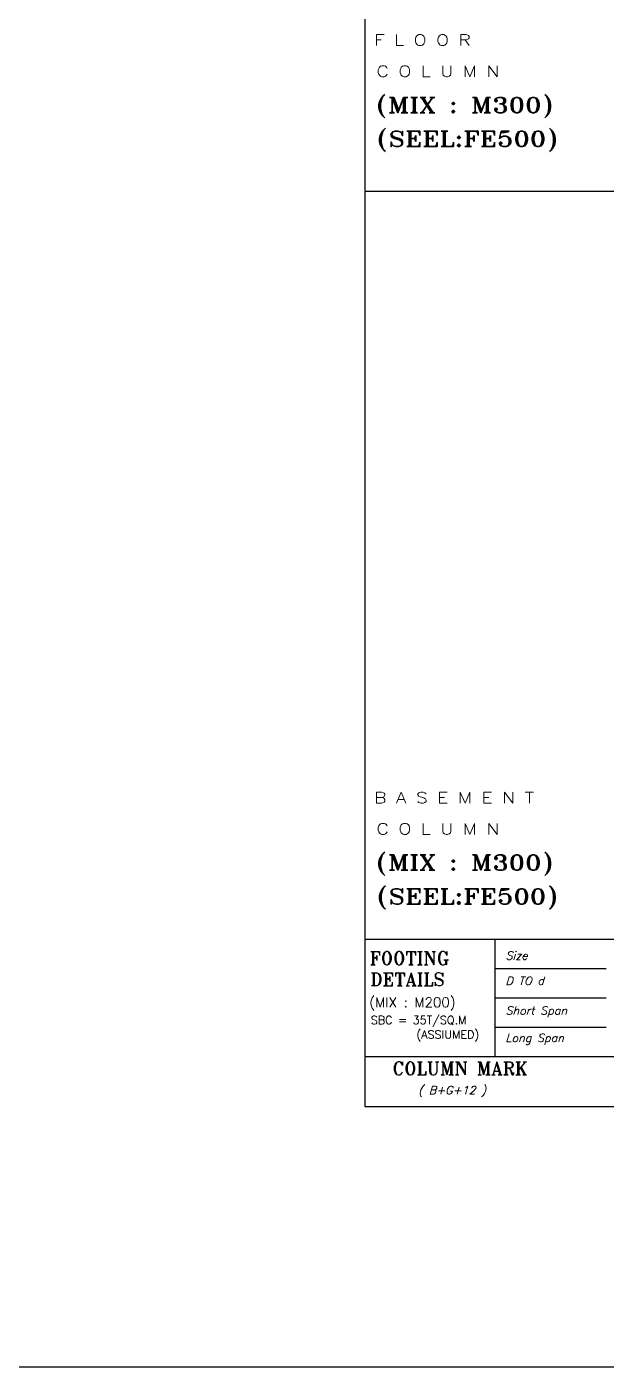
# Model space of a CAD drawing. Header units: millimetres. Extents: x 331487 to 517269, y 198509 to 399936.
# Drawn here: x 404547 to 413434, y 198509 to 219074 of the extents above; entities that cross this region are included whole.
import ezdxf

# ---------------------------------------------------------------- set-up
doc = ezdxf.new("R2010")
doc.units = ezdxf.units.MM
doc.header["$MEASUREMENT"] = 0
doc.layers.add('COLUMN', color=6, linetype='Continuous')
doc.layers.add('FOOTING-SCH', color=3, linetype='Continuous')
doc.styles.add('ITALICC', font='italicc', dxfattribs={"height": 0.3})
doc.styles.add('ROMANT', font='ROMANT.shx')

msp = doc.modelspace()

# ---------------------------------------------------------------- linework, layer by layer
at = {"color": 8, "linetype": 'Continuous'}
for p, q in [((409734, 216552), (428074, 216552)), ((409734, 205076), (428074, 205076)), ((411728, 205076), (411728, 203276)), ((411728, 204626), (413434, 204626)), ((411728, 204176), (413434, 204176)), ((411728, 203726), (413434, 203726)), ((409734, 203276), (413434, 203276)), ((409734, 203276), (428074, 203276)), ((409734, 202508), (428074, 202508))]:
    msp.add_line(p, q, dxfattribs=at)
at = {"layer": 'COLUMN'}
msp.add_line((517269, 198509), (331487, 198509), dxfattribs=at)
at = {"layer": 'FOOTING-SCH', "color": 8, "linetype": 'Continuous'}
msp.add_line((409734, 283543), (409734, 202508), dxfattribs=at)

# ---------------------------------------------------------------- texts
at = {"color": 3, "linetype": 'Continuous', "style": 'ROMANT', "width": 1.25}
for s, p in [('F L O O R', (409873, 218786)), ('C O L U M N', (409911, 218307)), ('B A S E M E N T', (409873, 207162)), ('C O L U M N', (409911, 206683))]:
    msp.add_text(s, height=169.2, dxfattribs=at).set_placement(p)
at = {"color": 230, "linetype": 'Continuous', "style": 'ROMANT', "width": 1.25}
for s, p in [('(MIX : M300)', (409911, 217756)), ('(SEEL:FE500)', (409921, 217237)), ('(MIX : M300)', (409911, 206132)), ('(SEEL:FE500)', (409921, 205614))]:
    msp.add_text(s, height=235, dxfattribs=at).set_placement(p)
at = {"color": 3, "linetype": 'Continuous'}
for s, height, style, p in [('FOOTING', 200, 'ROMANT', (409805, 204684)), ('Size', 125, 'ITALICC', (411891, 204761)), ('DETAILS', 200, 'ROMANT', (409815, 204360)), ('D TO d', 125, 'ITALICC', (411891, 204374)), ('Short Span', 125, 'ITALICC', (411891, 203919)), ('SBC = 35T/SQ.M ', 125, 'ROMANT', (409823, 203772)), ('(ASSIUMED)', 125, 'ROMANT', (410523, 203549)), ('Long Span', 125, 'ITALICC', (411891, 203498)), ('COLUMN MARK', 200, 'ROMANT', (410156, 202992))]:
    msp.add_text(s, height=height, dxfattribs=dict(at, style=style)).set_placement(p)
at = {"color": 230, "linetype": 'Continuous', "style": 'ROMANT'}
msp.add_text('(MIX : M200)', height=150, dxfattribs=at).set_placement((409800, 204032))
at = {"color": 6, "linetype": 'Continuous', "style": 'ITALICC'}
msp.add_text('( B+G+12 )', height=125, dxfattribs=at).set_placement((410553, 202696))

doc.saveas('drawing.dxf')
